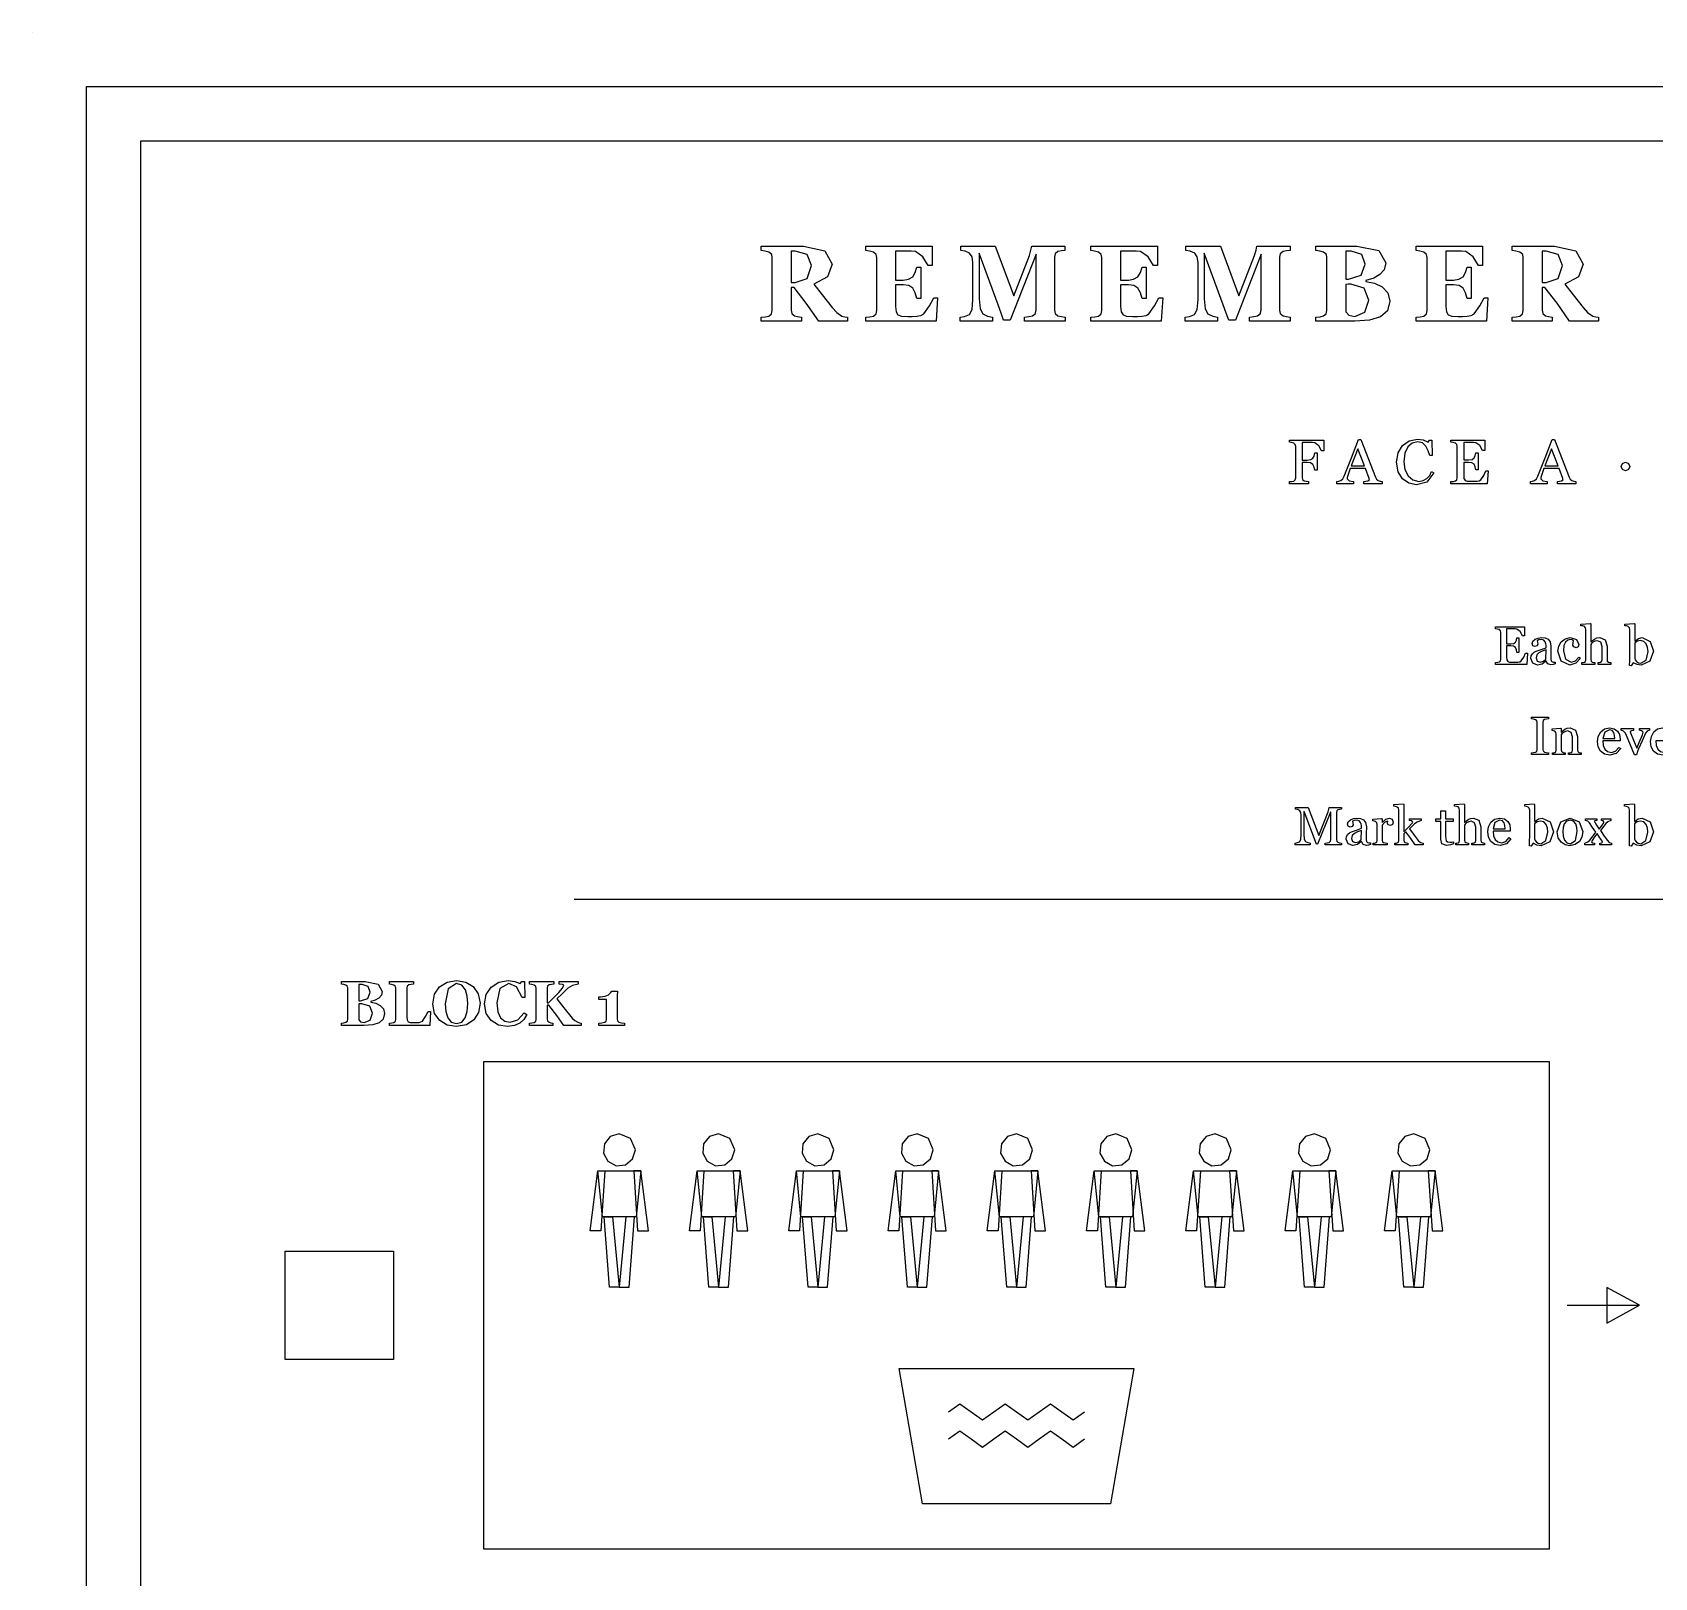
# Model space of a CAD drawing. Extents: x 0 to 118, y 2 to 170.
# Drawn here: x 0 to 44.92, y 127.21 to 170 of the extents above; entities that cross this region are included whole.
import ezdxf

# ---------------------------------------------------------------- set-up
doc = ezdxf.new("R2010")
doc.units = 0

msp = doc.modelspace()

# ---------------------------------------------------------------- linework, layer by layer
at = {"layer": 'Layer 1', "color": 7}
for points in [[(0, 170), (0, 170), (0, 170), (0, 170), (0, 170)], [(1.5, 168.5), (118.5, 168.5), (118.5, 1.5), (1.5, 1.5), (1.5, 168.5)], [(3, 167), (117, 167), (117, 3), (3, 3), (3, 167)], [(22.570557, 162), (21.773682, 162), (21.429443, 162.503906), (21.0896, 162.9375), (21.009033, 162.9375), (21.009033, 162.306152), (21.028076, 162.216797), (21.104248, 162.155273), (21.190673, 162.130371), (21.293213, 162.114259), (21.293213, 162), (20.184326, 162), (20.184326, 162.114258), (20.295654, 162.125975), (20.395263, 162.146483), (20.46997, 162.205076), (20.489013, 162.297361), (20.489013, 163.76367), (20.4729, 163.851561), (20.395264, 163.913084), (20.283935, 163.945311), (20.184326, 163.964353), (20.184326, 164.078611), (21.350342, 164.078611), (21.943603, 163.955564), (22.147217, 163.586423), (22.02124, 163.234861), (21.640381, 163.028318), (21.871826, 162.72949), (22.148682, 162.382322), (22.271728, 162.241697), (22.410889, 162.140623), (22.495849, 162.123045), (22.570557, 162.114255), (22.570557, 162)], [(24.91919, 163.54834), (24.807861, 163.54834), (24.661377, 163.788575), (24.454834, 163.93213), (24.331787, 163.943847), (24.202881, 163.946777), (23.901123, 163.946777), (23.901123, 163.144043), (24.11499, 163.144043), (24.261475, 163.163085), (24.381592, 163.236327), (24.448975, 163.35498), (24.494385, 163.502929), (24.605713, 163.502929), (24.605713, 162.635741), (24.494385, 162.635741), (24.448975, 162.78955), (24.381592, 162.918456), (24.267334, 162.990234), (24.11499, 163.010741), (23.901123, 163.010741), (23.901123, 162.41162), (23.914308, 162.262206), (23.967042, 162.17871), (24.066652, 162.142089), (24.240968, 162.133299), (24.364015, 162.134774), (24.489992, 162.143564), (24.604249, 162.165536), (24.684816, 162.208017), (24.843019, 162.426278), (24.958742, 162.64747), (25.065675, 162.64747), (25.026122, 162), (23.076416, 162), (23.076416, 162.114258), (23.187744, 162.125975), (23.287353, 162.146483), (23.36206, 162.205076), (23.381103, 162.297361), (23.381103, 163.76367), (23.364991, 163.850096), (23.287354, 163.913084), (23.18042, 163.945311), (23.076416, 163.964353), (23.076416, 164.078611), (24.91919, 164.078611), (24.91919, 163.54834)], [(28.596435, 162), (27.46997, 162), (27.46997, 162.114258), (27.591552, 162.128905), (27.691162, 162.150878), (27.7688, 162.210936), (27.792225, 162.307616), (27.792225, 163.86035), (27.07738, 162.03369), (26.89281, 162.03369), (26.826892, 162.225585), (26.743395, 162.455565), (26.217517, 163.883788), (26.217517, 162.619628), (26.240942, 162.342772), (26.320042, 162.205077), (26.450415, 162.146483), (26.583715, 162.114257), (26.583715, 162), (25.69016, 162), (25.69016, 162.114258), (25.808812, 162.1333), (25.945042, 162.1875), (26.024145, 162.325195), (26.044645, 162.603515), (26.044645, 163.6333), (26.02122, 163.788574), (25.950907, 163.888183), (25.83079, 163.946777), (25.70628, 163.964354), (25.70628, 164.078612), (26.662822, 164.078612), (27.175517, 162.706053), (27.607645, 163.820799), (27.650127, 163.967284), (27.672102, 164.078612), (28.593487, 164.078612), (28.593487, 163.964354), (28.495345, 163.952637), (28.3972, 163.929199), (28.321027, 163.869141), (28.303452, 163.77832), (28.303452, 162.306152), (28.321027, 162.216797), (28.3972, 162.155273), (28.492415, 162.130371), (28.596417, 162.114259), (28.596435, 162)], [(31.153075, 163.54834), (31.041747, 163.54834), (30.895263, 163.788574), (30.68872, 163.932129), (30.565675, 163.943847), (30.436767, 163.946776), (30.13501, 163.946776), (30.13501, 163.144042), (30.348877, 163.144042), (30.495362, 163.163085), (30.615477, 163.236327), (30.682862, 163.354979), (30.728272, 163.502928), (30.8396, 163.502928), (30.8396, 162.635741), (30.728272, 162.635741), (30.682862, 162.789549), (30.615477, 162.918456), (30.50122, 162.990233), (30.348877, 163.010741), (30.13501, 163.010741), (30.13501, 162.41162), (30.148185, 162.262205), (30.20092, 162.178709), (30.30053, 162.142088), (30.474845, 162.133298), (30.597892, 162.134773), (30.72387, 162.143563), (30.838127, 162.165536), (30.918692, 162.208016), (31.076897, 162.426278), (31.19262, 162.647469), (31.299552, 162.647469), (31.26001, 162), (29.310303, 162), (29.310303, 162.114258), (29.42163, 162.125975), (29.52124, 162.146483), (29.595948, 162.205076), (29.614998, 162.297361), (29.614998, 163.76367), (29.598897, 163.850096), (29.52126, 163.913084), (29.414327, 163.945311), (29.310322, 163.964353), (29.310322, 164.078611), (31.153095, 164.078611), (31.153075, 163.54834)], [(34.830323, 162), (33.703857, 162), (33.703857, 162.114258), (33.82544, 162.128905), (33.92505, 162.150878), (34.002685, 162.210936), (34.02611, 162.307616), (34.02611, 163.86035), (33.311267, 162.03369), (33.126697, 162.03369), (33.060778, 162.225585), (32.977283, 162.455565), (32.451403, 163.883788), (32.451403, 162.619628), (32.474828, 162.342772), (32.55393, 162.205077), (32.6843, 162.146483), (32.817602, 162.114257), (32.817602, 162), (31.924048, 162), (31.924048, 162.114258), (32.0427, 162.1333), (32.17893, 162.1875), (32.258032, 162.325195), (32.278532, 162.603515), (32.278532, 163.6333), (32.255107, 163.788574), (32.184795, 163.888183), (32.064677, 163.946777), (31.940165, 163.964354), (31.940165, 164.078612), (32.896707, 164.078612), (33.409405, 162.706053), (33.841532, 163.820799), (33.884012, 163.967284), (33.905987, 164.078612), (34.827375, 164.078612), (34.827375, 163.964354), (34.72923, 163.952637), (34.631085, 163.929199), (34.554915, 163.869141), (34.53734, 163.77832), (34.53734, 162.306152), (34.554915, 162.216797), (34.631085, 162.155273), (34.7263, 162.130371), (34.830305, 162.114259), (34.830323, 162)], [(37.379638, 162.953613), (37.531982, 162.791016), (37.590575, 162.5625), (37.523193, 162.294433), (37.332763, 162.123047), (37.028075, 162.027832), (36.62378, 162), (35.54419, 162), (35.54419, 162.114258), (35.658447, 162.12744), (35.755127, 162.147948), (35.82837, 162.205077), (35.84887, 162.298827), (35.84887, 163.76367), (35.832745, 163.851561), (35.75511, 163.913084), (35.64964, 163.943846), (35.544172, 163.964354), (35.544172, 164.078611), (36.673567, 164.078611), (37.2888, 163.961424), (37.477765, 163.615721), (37.435285, 163.429686), (37.313702, 163.29199), (37.142317, 163.19824), (36.92845, 163.132322), (36.92845, 163.10449), (37.165755, 163.053221), (37.37962, 162.953611), (37.379638, 162.953613)], [(40.158935, 163.54834), (40.047607, 163.54834), (39.901122, 163.788574), (39.69458, 163.932129), (39.571533, 163.943847), (39.442628, 163.946776), (39.14087, 163.946776), (39.14087, 163.144042), (39.354737, 163.144042), (39.50122, 163.163085), (39.621337, 163.236327), (39.68872, 163.354979), (39.73413, 163.502928), (39.84546, 163.502928), (39.84546, 162.635741), (39.73413, 162.635741), (39.68872, 162.789549), (39.621337, 162.918456), (39.50708, 162.990233), (39.354737, 163.010741), (39.14087, 163.010741), (39.14087, 162.41162), (39.154045, 162.262205), (39.20678, 162.178709), (39.30639, 162.142088), (39.480705, 162.133298), (39.603752, 162.134773), (39.72973, 162.143563), (39.843987, 162.165536), (39.924552, 162.208016), (40.082755, 162.426278), (40.19848, 162.647469), (40.305412, 162.647469), (40.26587, 162), (38.316162, 162), (38.316162, 162.114258), (38.42749, 162.125975), (38.5271, 162.146483), (38.601807, 162.205076), (38.620857, 162.297361), (38.620857, 163.76367), (38.604757, 163.850096), (38.52712, 163.913084), (38.420185, 163.945311), (38.316182, 163.964353), (38.316182, 164.078611), (40.158955, 164.078611), (40.158935, 163.54834)], [(43.365967, 162), (42.569092, 162), (42.224852, 162.503906), (41.88501, 162.9375), (41.804442, 162.9375), (41.804442, 162.306152), (41.823492, 162.216797), (41.899662, 162.155273), (41.98609, 162.130371), (42.088627, 162.114259), (42.088627, 162), (40.979742, 162), (40.979742, 162.114258), (41.09107, 162.125975), (41.19068, 162.146483), (41.265385, 162.205076), (41.284435, 162.297361), (41.284435, 163.76367), (41.26831, 163.851561), (41.190675, 163.913084), (41.079345, 163.945311), (40.979737, 163.964353), (40.979737, 164.078611), (42.145752, 164.078611), (42.739012, 163.955564), (42.942627, 163.586423), (42.81665, 163.234861), (42.43579, 163.028318), (42.667237, 162.72949), (42.944092, 162.382322), (43.067137, 162.241697), (43.2063, 162.140623), (43.29126, 162.123045), (43.365967, 162.114255), (43.365967, 162)], [(21.572998, 163.54541), (21.455811, 163.848633), (21.124756, 163.945312), (21.009033, 163.945312), (21.009033, 163.075195), (21.120361, 163.075195), (21.454346, 163.187988), (21.572998, 163.54541), (21.572998, 163.54541)], [(36.90796, 163.579102), (36.809815, 163.848633), (36.51831, 163.945312), (36.445068, 163.942383), (36.368898, 163.939452), (36.368898, 163.168945), (36.445068, 163.168945), (36.795165, 163.278808), (36.90796, 163.579101), (36.90796, 163.579102)], [(42.368407, 163.54541), (42.25122, 163.848633), (41.920165, 163.945312), (41.804443, 163.945312), (41.804443, 163.075195), (41.915773, 163.075195), (42.249755, 163.187988), (42.368408, 163.54541), (42.368407, 163.54541)], [(37.010497, 162.581543), (36.881592, 162.914062), (36.510987, 163.029785), (36.43628, 163.026855), (36.368897, 163.023925), (36.368897, 162.263671), (36.450927, 162.171386), (36.61792, 162.134765), (36.900635, 162.251953), (37.010497, 162.581543), (37.010497, 162.581543)], [(35.760193, 158.40918), (35.696105, 158.40918), (35.62091, 158.553589), (35.51239, 158.638183), (35.449158, 158.643311), (35.367128, 158.645011), (35.163758, 158.645011), (35.163758, 158.15795), (35.30304, 158.15795), (35.401305, 158.170768), (35.46112, 158.211784), (35.491883, 158.269889), (35.510683, 158.355338), (35.575625, 158.355338), (35.575625, 157.879386), (35.510683, 157.879386), (35.492733, 157.964835), (35.461115, 158.034049), (35.396175, 158.076774), (35.303035, 158.088737), (35.163753, 158.088737), (35.163753, 157.67089), (35.174853, 157.620475), (35.21416, 157.584586), (35.269703, 157.570059), (35.334643, 157.560659), (35.334643, 157.5), (34.80913, 157.5), (34.80913, 157.560669), (34.87749, 157.565797), (34.933033, 157.576049), (34.969775, 157.60852), (34.981725, 157.661498), (34.981725, 158.536498), (34.972325, 158.586059), (34.93302, 158.621948), (34.870643, 158.6416), (34.809118, 158.651855), (34.809118, 158.712524), (35.760168, 158.712524), (35.760193, 158.40918)], [(37.373353, 157.5), (36.868348, 157.5), (36.868348, 157.560669), (36.978578, 157.577759), (37.02301, 157.609375), (37.02126, 157.628175), (37.016135, 157.647828), (36.915305, 157.919556), (36.490623, 157.919556), (36.451315, 157.815308), (36.424825, 157.733277), (36.40945, 157.673462), (36.405175, 157.635865), (36.459007, 157.582886), (36.580345, 157.560669), (36.580345, 157.5), (36.124048, 157.5), (36.124048, 157.560669), (36.17959, 157.570069), (36.234278, 157.592287), (36.287255, 157.640138), (36.323998, 157.710206), (36.525658, 158.222902), (36.722192, 158.729615), (36.79055, 158.729615), (37.194725, 157.683717), (37.223777, 157.629884), (37.269067, 157.589723), (37.320335, 157.569216), (37.373315, 157.560671), (37.373353, 157.5)], [(38.32599, 157.471802), (38.117492, 157.514526), (37.941467, 157.637573), (37.82013, 157.833252), (37.774842, 158.094727), (37.819275, 158.35791), (37.942322, 158.562134), (38.126037, 158.692871), (38.352477, 158.739014), (38.514832, 158.716796), (38.65326, 158.654418), (38.688292, 158.712524), (38.756652, 158.712524), (38.764352, 158.28015), (38.694285, 158.28015), (38.65327, 158.416869), (38.589182, 158.54248), (38.49177, 158.633056), (38.362742, 158.666381), (38.20808, 158.629638), (38.085032, 158.521118), (38.007272, 158.345092), (37.979075, 158.106689), (38.008127, 157.893066), (38.092722, 157.723022), (38.22175, 157.609374), (38.38923, 157.568359), (38.51655, 157.589721), (38.61738, 157.647827), (38.692575, 157.733276), (38.745555, 157.837524), (38.809642, 157.806762), (38.614817, 157.548706), (38.326, 157.471801), (38.32599, 157.471802)], [(40.309998, 157.857178), (40.286927, 157.5), (39.280335, 157.5), (39.280335, 157.560669), (39.348695, 157.567504), (39.404235, 157.579466), (39.441832, 157.612792), (39.452932, 157.664916), (39.452932, 158.536498), (39.443532, 158.586058), (39.404225, 158.621947), (39.341847, 158.6416), (39.280325, 158.651855), (39.280325, 158.712524), (40.218557, 158.712524), (40.218557, 158.420287), (40.15447, 158.420287), (40.08013, 158.55786), (39.972462, 158.638182), (39.90923, 158.64331), (39.82549, 158.64501), (39.634937, 158.64501), (39.634937, 158.163076), (39.771657, 158.163076), (39.86736, 158.175039), (39.921192, 158.216909), (39.95281, 158.282705), (39.97076, 158.361319), (40.034845, 158.361319), (40.034845, 157.887075), (39.97076, 157.887075), (39.95196, 157.973379), (39.921197, 158.040029), (39.86053, 158.083608), (39.771662, 158.093861), (39.634942, 158.093861), (39.634942, 157.729848), (39.642642, 157.643544), (39.67255, 157.595692), (39.733217, 157.57433), (39.842592, 157.570057), (39.916932, 157.570057), (39.994692, 157.573475), (40.061342, 157.585437), (40.110902, 157.610217), (40.192935, 157.734118), (40.248477, 157.857166), (40.309998, 157.857178)], [(42.73651, 157.5), (42.231507, 157.5), (42.231507, 157.560669), (42.341735, 157.577759), (42.38617, 157.609375), (42.38442, 157.628175), (42.379295, 157.647828), (42.278465, 157.919556), (41.853782, 157.919556), (41.814477, 157.815308), (41.787987, 157.733277), (41.772612, 157.673462), (41.768337, 157.635865), (41.82217, 157.582886), (41.943507, 157.560669), (41.943507, 157.5), (41.487207, 157.5), (41.487207, 157.560669), (41.54275, 157.570069), (41.597437, 157.592287), (41.650417, 157.640138), (41.68716, 157.710206), (41.88882, 158.222902), (42.085352, 158.729615), (42.153712, 158.729615), (42.557887, 157.683717), (42.58694, 157.629884), (42.632227, 157.589723), (42.683498, 157.569216), (42.736475, 157.560671), (42.73651, 157.5)], [(36.884583, 157.995606), (36.700868, 158.465576), (36.52057, 157.995606), (36.884583, 157.995606)], [(42.247743, 157.995606), (42.064025, 158.465576), (41.883727, 157.995606), (42.247743, 157.995606)], [(44.231628, 157.977661), (44.196595, 157.895629), (44.114563, 157.862304), (44.031678, 157.895629), (43.997498, 157.977661), (44.031678, 158.059692), (44.114563, 158.094726), (44.196595, 158.059692), (44.231628, 157.977661), (44.231628, 157.977661)], [(43.70874, 152.5), (43.354247, 152.5), (43.354247, 152.54834), (43.391602, 152.55127), (43.425292, 152.55713), (43.455322, 152.579835), (43.465572, 152.623048), (43.465572, 152.994385), (43.428952, 153.113038), (43.341062, 153.154786), (43.270017, 153.142336), (43.212155, 153.113039), (43.17407, 153.076418), (43.15357, 153.045656), (43.15357, 152.630373), (43.163095, 152.589358), (43.193857, 152.564455), (43.226817, 152.553468), (43.264902, 152.54834), (43.264902, 152.5), (42.91041, 152.5), (42.91041, 152.54834), (42.945567, 152.55127), (42.976327, 152.55713), (43.00709, 152.579835), (43.01734, 152.623048), (43.01734, 153.463868), (43.005615, 153.513673), (42.976318, 153.551026), (42.929443, 153.564209), (42.875977, 153.570069), (42.875977, 153.616944), (43.14331, 153.633789), (43.15356, 153.622804), (43.15356, 153.118898), (43.156485, 153.118898), (43.20043, 153.161378), (43.252432, 153.200929), (43.317617, 153.230225), (43.402577, 153.241943), (43.55126, 153.18042), (43.603262, 153.004638), (43.603262, 152.628906), (43.612037, 152.587158), (43.6428, 152.562988), (43.67283, 152.552733), (43.708718, 152.548338), (43.70874, 152.5)], [(44.892335, 152.861817), (44.789795, 152.588623), (44.551758, 152.478027), (44.43457, 152.496337), (44.326905, 152.54541), (44.272705, 152.461181), (44.227295, 152.471433), (44.23242, 152.601805), (44.23392, 152.749021), (44.23392, 153.463865), (44.222195, 153.51367), (44.19363, 153.549558), (44.146755, 153.563473), (44.094755, 153.570066), (44.094755, 153.616941), (44.35989, 153.633786), (44.37014, 153.622801), (44.37014, 153.146727), (44.375265, 153.145252), (44.47414, 153.217761), (44.580343, 153.241931), (44.802998, 153.136463), (44.892355, 152.861805), (44.892335, 152.861817)], [(41.400148, 152.806152), (41.38037, 152.5), (40.517578, 152.5), (40.517578, 152.552002), (40.576172, 152.557862), (40.62378, 152.568117), (40.656005, 152.596681), (40.66553, 152.641359), (40.66553, 153.38843), (40.65748, 153.43091), (40.62379, 153.461672), (40.570322, 153.478517), (40.517587, 153.487307), (40.517587, 153.539309), (41.321787, 153.539309), (41.321787, 153.28882), (41.266855, 153.28882), (41.203135, 153.40674), (41.11085, 153.475588), (41.05665, 153.479983), (40.984872, 153.481458), (40.821542, 153.481458), (40.821542, 153.068372), (40.93873, 153.068372), (41.020762, 153.078627), (41.066905, 153.114516), (41.094005, 153.170913), (41.10938, 153.238295), (41.164312, 153.238295), (41.164312, 152.831801), (41.10938, 152.831801), (41.09328, 152.905776), (41.066912, 152.962905), (41.01491, 153.000258), (40.938737, 153.009048), (40.82155, 153.009048), (40.82155, 152.697037), (40.82815, 152.623062), (40.853785, 152.582046), (40.905787, 152.563736), (40.999537, 152.560074), (41.063257, 152.560074), (41.129907, 152.563004), (41.187037, 152.573259), (41.229517, 152.594499), (41.29983, 152.7007), (41.347437, 152.806169), (41.400148, 152.806152)], [(42.171388, 152.513183), (42.110595, 152.493408), (42.052003, 152.485351), (41.96045, 152.511718), (41.917237, 152.590088), (41.912838, 152.590088), (41.810298, 152.509521), (41.679195, 152.481689), (41.54516, 152.531494), (41.49316, 152.661865), (41.504885, 152.736572), (41.540043, 152.795898), (41.588383, 152.834716), (41.644778, 152.862548), (41.778078, 152.908691), (41.91431, 152.961425), (41.91431, 153.033935), (41.90991, 153.070556), (41.89306, 153.121826), (41.85131, 153.168701), (41.775873, 153.189208), (41.712883, 153.177491), (41.6726, 153.154053), (41.6792, 153.11084), (41.686525, 153.058106), (41.6631, 153.011231), (41.59938, 152.989991), (41.54518, 153.015626), (41.52833, 153.074219), (41.551755, 153.138673), (41.61401, 153.193604), (41.693845, 153.228028), (41.785398, 153.242675), (41.892333, 153.233885), (41.975828, 153.197997), (42.032225, 153.124022), (42.052, 153.004638), (42.04975, 152.818602), (42.0475, 152.642088), (42.057025, 152.596678), (42.087785, 152.568114), (42.12221, 152.560789), (42.171283, 152.560064), (42.171388, 152.513183)], [(42.577148, 152.480957), (42.331788, 152.584961), (42.243165, 152.864014), (42.26659, 153.006103), (42.33617, 153.126953), (42.444568, 153.210449), (42.586658, 153.242676), (42.75951, 153.191406), (42.82616, 153.052978), (42.808585, 152.987793), (42.750725, 152.959961), (42.683343, 152.981933), (42.659918, 153.031006), (42.668718, 153.098389), (42.678968, 153.149658), (42.639418, 153.179688), (42.583753, 153.187745), (42.51637, 153.172365), (42.454848, 153.117434), (42.4109, 153.018556), (42.39405, 152.869875), (42.45411, 152.647219), (42.613045, 152.561525), (42.731698, 152.595949), (42.821053, 152.69922), (42.867928, 152.668459), (42.740485, 152.531496), (42.577155, 152.480959), (42.577148, 152.480957)], [(41.915773, 152.899902), (41.80664, 152.864014), (41.719482, 152.820068), (41.66162, 152.760742), (41.64037, 152.680176), (41.671865, 152.59082), (41.753165, 152.562256), (41.844717, 152.587158), (41.911367, 152.647217), (41.915773, 152.899902)], [(44.739257, 152.856689), (44.727532, 152.967285), (44.69091, 153.065429), (44.625725, 153.134277), (44.529045, 153.160644), (44.438957, 153.140137), (44.37011, 153.085937), (44.37011, 152.665527), (44.38696, 152.624512), (44.422117, 152.579834), (44.471922, 152.546142), (44.540037, 152.533692), (44.684322, 152.620118), (44.739255, 152.85669), (44.739257, 152.856689)], [(41.980958, 150), (41.51294, 150), (41.51294, 150.052002), (41.570068, 150.056397), (41.622802, 150.065187), (41.65796, 150.090822), (41.668935, 150.136965), (41.668935, 150.889893), (41.660885, 150.932373), (41.6228, 150.96167), (41.567135, 150.977782), (41.512937, 150.987305), (41.512937, 151.039307), (41.980955, 151.039307), (41.980955, 150.987305), (41.926755, 150.981445), (41.871823, 150.969728), (41.83447, 150.941163), (41.824945, 150.897218), (41.824945, 150.14502), (41.835195, 150.101808), (41.871815, 150.072511), (41.92162, 150.059328), (41.980948, 150.052003), (41.980958, 150)], [(42.889893, 150), (42.536133, 150), (42.536133, 150.04834), (42.572755, 150.05127), (42.606445, 150.05713), (42.636475, 150.079835), (42.646725, 150.123048), (42.646725, 150.494385), (42.610105, 150.613038), (42.522215, 150.654786), (42.45117, 150.642336), (42.39404, 150.613039), (42.355223, 150.576418), (42.334723, 150.545656), (42.334723, 150.130373), (42.344973, 150.089358), (42.375735, 150.064455), (42.408695, 150.053468), (42.446048, 150.04834), (42.446048, 150), (42.092288, 150), (42.092288, 150.04834), (42.126713, 150.05127), (42.158205, 150.05713), (42.188235, 150.079835), (42.198485, 150.123048), (42.198485, 150.569093), (42.18751, 150.614503), (42.158213, 150.648926), (42.125255, 150.661379), (42.084238, 150.667239), (42.084238, 150.714846), (42.324472, 150.730959), (42.334722, 150.720704), (42.334722, 150.618897), (42.338397, 150.618897), (42.382343, 150.660645), (42.432147, 150.700928), (42.4966, 150.730225), (42.580827, 150.741943), (42.734637, 150.676757), (42.785173, 150.504638), (42.785173, 150.128906), (42.793973, 150.087158), (42.824003, 150.062988), (42.854033, 150.052733), (42.88992, 150.048338), (42.889893, 150)], [(43.981932, 150.169922), (43.860352, 150.032227), (43.685302, 149.980957), (43.532227, 150.011719), (43.42456, 150.095215), (43.36084, 150.218262), (43.34034, 150.366943), (43.362315, 150.504639), (43.428232, 150.626953), (43.531505, 150.710449), (43.670665, 150.742676), (43.806162, 150.717773), (43.897715, 150.649658), (43.94752, 150.552978), (43.96437, 150.432129), (43.96437, 150.383789), (43.4861, 150.383789), (43.499275, 150.254883), (43.542487, 150.153076), (43.617195, 150.085693), (43.727057, 150.061523), (43.83912, 150.091552), (43.930672, 150.201415), (43.981932, 150.169922)], [(43.820068, 150.445312), (43.812742, 150.533203), (43.790768, 150.611572), (43.744625, 150.666504), (43.669185, 150.687744), (43.54101, 150.623291), (43.48608, 150.445312), (43.820068, 150.445312)], [(44.778807, 150.67749), (44.71582, 150.65332), (44.665283, 150.590332), (44.575928, 150.385254), (44.47998, 150.161865), (44.448488, 150.082031), (44.418458, 149.993408), (44.361328, 149.993408), (44.233155, 150.306885), (44.111573, 150.597656), (44.063965, 150.649658), (43.99878, 150.673828), (43.99878, 150.722168), (44.332763, 150.722168), (44.332763, 150.670898), (44.277833, 150.661376), (44.244872, 150.638671), (44.248522, 150.626954), (44.255848, 150.606446), (44.340808, 150.397706), (44.430163, 150.181642), (44.49608, 150.33838), (44.582507, 150.547852), (44.596432, 150.584474), (44.603032, 150.61963), (44.590582, 150.641602), (44.56202, 150.65918), (44.52906, 150.670165), (44.502692, 150.675292), (44.502692, 150.722167), (44.778815, 150.722167), (44.778807, 150.67749)], [(45.451905, 150.169922), (45.330322, 150.032227), (45.155272, 149.980957), (45.002197, 150.011719), (44.89453, 150.095215), (44.83081, 150.218262), (44.81031, 150.366943), (44.832285, 150.504639), (44.898202, 150.626953), (45.001475, 150.710449), (45.140635, 150.742676), (45.276132, 150.717773), (45.367685, 150.649658), (45.41749, 150.552978), (45.43434, 150.432129), (45.43434, 150.383789), (44.95607, 150.383789), (44.969245, 150.254883), (45.012457, 150.153076), (45.087165, 150.085693), (45.19703, 150.061523), (45.30909, 150.091552), (45.400642, 150.201415), (45.451905, 150.169922)], [(36.253417, 147.5), (35.79419, 147.5), (35.79419, 147.552002), (35.85791, 147.55713), (35.91211, 147.56958), (35.945068, 147.601074), (35.956043, 147.646484), (35.956043, 148.402343), (35.945068, 148.402343), (35.590575, 147.516845), (35.553955, 147.516845), (35.216308, 148.420654), (35.206783, 148.420654), (35.206783, 147.800293), (35.217758, 147.66333), (35.252915, 147.595947), (35.319565, 147.56665), (35.385483, 147.552003), (35.385483, 147.5), (34.965805, 147.5), (34.965805, 147.552002), (35.034653, 147.562987), (35.09105, 147.587157), (35.126205, 147.650145), (35.13573, 147.792235), (35.13573, 148.323973), (35.124755, 148.399413), (35.093263, 148.44702), (35.037598, 148.476317), (34.972413, 148.487304), (34.972413, 148.539307), (35.326905, 148.539307), (35.624268, 147.76001), (35.878418, 148.411865), (35.901843, 148.486572), (35.912818, 148.539307), (36.251928, 148.539307), (36.251928, 148.487304), (36.199193, 148.480712), (36.15305, 148.469725), (36.11936, 148.440428), (36.11056, 148.39575), (36.11056, 147.646483), (36.11936, 147.60327), (36.15305, 147.572508), (36.199925, 147.558593), (36.253393, 147.552), (36.253417, 147.5)], [(37.05835, 147.513182), (36.997557, 147.493407), (36.938965, 147.48535), (36.847412, 147.511717), (36.8042, 147.590087), (36.7998, 147.590087), (36.69726, 147.50952), (36.566158, 147.481688), (36.432125, 147.531493), (36.380122, 147.661864), (36.391847, 147.736571), (36.427005, 147.795897), (36.475345, 147.834715), (36.53174, 147.862547), (36.665042, 147.90869), (36.801272, 147.961424), (36.801272, 148.033934), (36.796872, 148.070555), (36.780023, 148.121825), (36.738273, 148.1687), (36.662835, 148.189207), (36.599845, 148.17749), (36.559562, 148.154052), (36.566162, 148.110839), (36.573487, 148.058105), (36.550062, 148.01123), (36.48634, 147.98999), (36.432142, 148.015625), (36.415292, 148.074219), (36.438718, 148.138672), (36.500975, 148.193603), (36.580808, 148.228027), (36.67236, 148.242674), (36.779295, 148.233884), (36.86279, 148.197996), (36.919188, 148.124021), (36.938963, 148.004637), (36.936713, 147.818601), (36.934463, 147.642088), (36.943988, 147.596677), (36.974748, 147.568113), (37.009173, 147.560788), (37.058245, 147.560063), (37.05835, 147.513182)], [(37.683105, 148.12915), (37.664805, 148.062499), (37.608407, 148.033934), (37.54542, 148.055174), (37.52417, 148.102049), (37.52642, 148.131347), (37.531545, 148.157713), (37.450977, 148.129882), (37.372607, 148.05078), (37.372607, 147.63037), (37.382132, 147.588622), (37.413627, 147.564452), (37.460502, 147.553464), (37.51104, 147.548337), (37.51104, 147.5), (37.13018, 147.5), (37.13018, 147.54834), (37.164602, 147.55127), (37.196097, 147.55713), (37.226127, 147.579835), (37.236377, 147.623048), (37.236377, 148.069093), (37.225402, 148.11377), (37.196105, 148.148926), (37.163145, 148.161379), (37.12213, 148.167239), (37.12213, 148.214846), (37.362365, 148.230959), (37.372615, 148.220704), (37.372615, 148.118897), (37.37629, 148.118897), (37.477365, 148.208985), (37.579172, 148.239747), (37.653877, 148.209718), (37.683175, 148.129151), (37.683105, 148.12915)], [(38.51001, 147.5), (38.291747, 147.5), (38.169432, 147.677246), (38.033935, 147.861084), (37.973878, 147.804688), (37.973878, 147.633301), (37.983402, 147.589356), (38.014165, 147.564453), (38.047857, 147.553466), (38.08521, 147.548338), (38.08521, 147.5), (37.730717, 147.5), (37.730717, 147.54834), (37.765875, 147.55127), (37.796635, 147.55713), (37.827397, 147.579835), (37.837647, 147.623048), (37.837647, 148.462403), (37.825922, 148.51294), (37.796625, 148.549561), (37.748285, 148.564941), (37.696285, 148.570069), (37.696285, 148.616944), (37.963617, 148.633789), (37.973867, 148.622804), (37.973867, 147.858888), (38.096915, 147.981202), (38.208975, 148.09839), (38.221425, 148.115235), (38.22875, 148.132812), (38.196523, 148.162109), (38.135733, 148.175292), (38.135733, 148.222167), (38.453603, 148.222167), (38.453603, 148.176757), (38.344473, 148.130614), (38.272695, 148.081542), (38.22289, 148.033934), (38.132802, 147.947508), (38.267567, 147.770263), (38.377432, 147.620848), (38.435292, 147.564452), (38.51, 147.548339), (38.51001, 147.5)], [(39.355958, 147.531494), (39.26587, 147.498535), (39.161865, 147.48462), (39.033693, 147.53003), (38.99707, 147.659669), (38.99707, 148.148927), (38.8667, 148.148927), (38.8667, 148.219239), (39, 148.219239), (39, 148.444093), (39.1333, 148.444093), (39.1333, 148.219239), (39.340575, 148.219239), (39.340575, 148.148927), (39.134765, 148.148927), (39.134765, 147.745362), (39.13769, 147.669191), (39.15379, 147.616456), (39.188947, 147.584229), (39.251935, 147.573244), (39.305402, 147.576175), (39.35594, 147.584965), (39.355958, 147.531494)], [(40.212158, 147.5), (39.857665, 147.5), (39.857665, 147.54834), (39.89502, 147.55127), (39.92871, 147.55713), (39.95874, 147.579835), (39.96899, 147.623048), (39.96899, 147.994385), (39.932368, 148.113038), (39.844478, 148.154786), (39.773433, 148.142336), (39.71557, 148.113039), (39.677485, 148.076418), (39.656985, 148.045656), (39.656985, 147.630373), (39.66651, 147.589358), (39.69727, 147.564455), (39.73023, 147.553468), (39.768315, 147.54834), (39.768315, 147.5), (39.413823, 147.5), (39.413823, 147.54834), (39.44898, 147.55127), (39.479743, 147.55713), (39.510503, 147.579835), (39.520753, 147.623048), (39.520753, 148.463868), (39.509028, 148.513673), (39.479733, 148.551026), (39.432858, 148.564209), (39.37939, 148.570069), (39.37939, 148.616944), (39.646723, 148.633789), (39.656973, 148.622804), (39.656973, 148.118898), (39.659898, 148.118898), (39.703843, 148.161378), (39.755845, 148.200929), (39.82103, 148.230225), (39.90599, 148.241943), (40.054673, 148.18042), (40.106675, 148.004638), (40.106675, 147.628906), (40.11545, 147.587158), (40.146213, 147.562988), (40.176243, 147.552733), (40.21213, 147.548338), (40.212158, 147.5)], [(40.942383, 147.669922), (40.8208, 147.532227), (40.645753, 147.480957), (40.492675, 147.511719), (40.38501, 147.595215), (40.32129, 147.718262), (40.30079, 147.866943), (40.322765, 148.004639), (40.388683, 148.126953), (40.491953, 148.210449), (40.631113, 148.242676), (40.766613, 148.217773), (40.858165, 148.149658), (40.90797, 148.052978), (40.92482, 147.932129), (40.92482, 147.883789), (40.446547, 147.883789), (40.459722, 147.754883), (40.502935, 147.653076), (40.577642, 147.585693), (40.687505, 147.561523), (40.799565, 147.591552), (40.891117, 147.701415), (40.942383, 147.669922)], [(42.12085, 147.861817), (42.01831, 147.588623), (41.780273, 147.478027), (41.663085, 147.496337), (41.55542, 147.54541), (41.50122, 147.461181), (41.45581, 147.471433), (41.460935, 147.601805), (41.462435, 147.749021), (41.462435, 148.463865), (41.45071, 148.51367), (41.422148, 148.549558), (41.375273, 148.563473), (41.32327, 148.570066), (41.32327, 148.616941), (41.588408, 148.633786), (41.598658, 148.622801), (41.598658, 148.146727), (41.603783, 148.145252), (41.70266, 148.217761), (41.80886, 148.241931), (42.031518, 148.136463), (42.120873, 147.861805), (42.12085, 147.861817)], [(42.93164, 147.868406), (42.907465, 147.71826), (42.838618, 147.593748), (42.72143, 147.50659), (42.572018, 147.478026), (42.440913, 147.50366), (42.330318, 147.579832), (42.254145, 147.699217), (42.226313, 147.858152), (42.324458, 148.135008), (42.583003, 148.242674), (42.832758, 148.140135), (42.931635, 147.868406), (42.93164, 147.868406)], [(44.888672, 147.861817), (44.786133, 147.588623), (44.548095, 147.478027), (44.430908, 147.496337), (44.323243, 147.54541), (44.269043, 147.461181), (44.223633, 147.471433), (44.228758, 147.601805), (44.230258, 147.749021), (44.230258, 148.463865), (44.218533, 148.51367), (44.18997, 148.549558), (44.143095, 148.563473), (44.091093, 148.570066), (44.091093, 148.616941), (44.356228, 148.633786), (44.366478, 148.622801), (44.366478, 148.146727), (44.371603, 148.145252), (44.47048, 148.217761), (44.57668, 148.241931), (44.799338, 148.136463), (44.888693, 147.861805), (44.888672, 147.861817)], [(36.802735, 147.899901), (36.693602, 147.864013), (36.606445, 147.820067), (36.548585, 147.760741), (36.527335, 147.680175), (36.55883, 147.590819), (36.64013, 147.562255), (36.731682, 147.587157), (36.798332, 147.647216), (36.802735, 147.899901)], [(40.780518, 147.945312), (40.773193, 148.033203), (40.751218, 148.111572), (40.705075, 148.166504), (40.629635, 148.187744), (40.501463, 148.123291), (40.44653, 147.945312), (40.780518, 147.945312)], [(41.967773, 147.856689), (41.956048, 147.967285), (41.919425, 148.065429), (41.85424, 148.134277), (41.75756, 148.160644), (41.667473, 148.140137), (41.598625, 148.085937), (41.598625, 147.665527), (41.615475, 147.624512), (41.650633, 147.579834), (41.700437, 147.546142), (41.768552, 147.533692), (41.91284, 147.620118), (41.96777, 147.85669), (41.967773, 147.856689)], [(42.78003, 147.866931), (42.769055, 147.982654), (42.736097, 148.086658), (42.674572, 148.159168), (42.581555, 148.187), (42.484875, 148.159168), (42.420422, 148.082996), (42.387462, 147.981189), (42.377937, 147.870594), (42.388912, 147.740223), (42.425535, 147.634021), (42.48779, 147.560047), (42.58154, 147.53368), (42.72656, 147.622303), (42.780028, 147.866931), (42.78003, 147.866931)], [(43.732177, 147.5), (43.401122, 147.5), (43.401122, 147.54834), (43.456787, 147.555665), (43.480213, 147.574707), (43.472887, 147.595215), (43.458237, 147.620849), (43.4077, 147.697022), (43.330062, 147.812012), (43.25975, 147.718994), (43.192367, 147.623779), (43.181392, 147.605469), (43.176267, 147.587892), (43.196767, 147.560792), (43.259755, 147.546877), (43.259755, 147.5), (42.992422, 147.5), (42.992422, 147.54541), (43.072255, 147.580567), (43.128652, 147.632568), (43.19164, 147.713135), (43.29711, 147.852295), (43.205557, 147.982666), (43.116932, 148.111572), (43.072987, 148.15625), (43.00414, 148.173828), (43.00414, 148.222167), (43.31835, 148.222167), (43.31835, 148.173828), (43.272207, 148.170897), (43.249507, 148.157715), (43.253907, 148.143068), (43.264882, 148.12549), (43.314687, 148.048586), (43.388662, 147.938723), (43.447987, 148.020754), (43.510977, 148.110109), (43.516827, 148.122559), (43.519752, 148.137939), (43.494117, 148.162109), (43.44651, 148.175292), (43.44651, 148.222167), (43.713112, 148.222167), (43.713112, 148.176757), (43.625222, 148.1416), (43.571755, 148.095458), (43.513892, 148.021483), (43.420875, 147.898436), (43.529275, 147.744628), (43.613502, 147.620848), (43.660377, 147.569579), (43.732155, 147.548339), (43.732177, 147.5)], [(44.735595, 147.856689), (44.72387, 147.967285), (44.687247, 148.065429), (44.622062, 148.134277), (44.525382, 148.160644), (44.435295, 148.140137), (44.366447, 148.085937), (44.366447, 147.665527), (44.383297, 147.624512), (44.418455, 147.579834), (44.46826, 147.546142), (44.536375, 147.533692), (44.680662, 147.620118), (44.735592, 147.85669), (44.735595, 147.856689)], [(15, 146), (105, 146)], [(12.204224, 143.577515), (12.346069, 143.379273), (12.399048, 143.11438), (12.354614, 142.862305), (12.226441, 142.656373), (12.019653, 142.516235), (11.736817, 142.466675), (11.48645, 142.510255), (11.278809, 142.636718), (11.137818, 142.834107), (11.085693, 143.093018), (11.136109, 143.362182), (11.276245, 143.569825), (11.484741, 143.699707), (11.742798, 143.74585), (11.997437, 143.701415), (12.204224, 143.577515), (12.204224, 143.577515)], [(13.154419, 142.46753), (12.904907, 142.510255), (12.702392, 142.635865), (12.569092, 142.834108), (12.520386, 143.094728), (12.569092, 143.355347), (12.707519, 143.563842), (12.91687, 143.697142), (13.178345, 143.744995), (13.36206, 143.72022), (13.502197, 143.665532), (13.555176, 143.71253), (13.629516, 143.71253), (13.637206, 143.269903), (13.562011, 143.269903), (13.408202, 143.567265), (13.189452, 143.662115), (12.945068, 143.520267), (12.861327, 143.123785), (12.889526, 142.876835), (12.964721, 142.712772), (13.081786, 142.61707), (13.231323, 142.587162), (13.444091, 142.652105), (13.61499, 142.848637), (13.688476, 142.804205), (13.604736, 142.669195), (13.496215, 142.56751), (13.346679, 142.494022), (13.154418, 142.467535), (13.154419, 142.46753)], [(9.629639, 143.056275), (9.718506, 142.961425), (9.752686, 142.828125), (9.713379, 142.671752), (9.602295, 142.571777), (9.424561, 142.516235), (9.188721, 142.5), (8.55896, 142.5), (8.55896, 142.56665), (8.62561, 142.57435), (8.682007, 142.5863), (8.724732, 142.619628), (8.736694, 142.674315), (8.736694, 143.528805), (8.727294, 143.580075), (8.682006, 143.615965), (8.620482, 143.633915), (8.558959, 143.64589), (8.558959, 143.71254), (9.217773, 143.71254), (9.576659, 143.64418), (9.686889, 143.44252), (9.662109, 143.334), (9.591186, 143.253677), (9.491211, 143.19899), (9.366455, 143.160537), (9.366455, 143.144312), (9.504882, 143.114405), (9.629638, 143.0563), (9.629639, 143.056275)], [(9.354492, 143.421143), (9.297241, 143.57837), (9.127197, 143.634765), (9.084473, 143.633015), (9.040039, 143.631265), (9.040039, 143.181803), (9.084473, 143.181803), (9.288696, 143.24589), (9.354492, 143.42106), (9.354492, 143.421143)], [(11.025025, 142.888795), (11.0011, 142.5), (9.884278, 142.5), (9.884278, 142.56665), (9.954346, 142.57435), (10.007325, 142.58545), (10.05005, 142.618775), (10.062012, 142.673462), (10.062012, 143.528807), (10.052612, 143.579223), (10.007324, 143.615968), (9.943237, 143.634768), (9.884277, 143.645868), (9.884277, 143.712517), (10.549926, 143.712517), (10.549926, 143.645868), (10.484985, 143.638168), (10.420898, 143.625342), (10.376465, 143.59031), (10.365357, 143.53733), (10.365357, 142.74009), (10.373047, 142.651222), (10.402954, 142.60337), (10.464478, 142.581995), (10.574707, 142.57772), (10.707154, 142.58542), (10.800293, 142.621308), (10.889161, 142.7435), (10.962647, 142.888765), (11.025025, 142.888795)], [(11.984619, 142.710205), (12.040161, 142.88623), (12.057251, 143.108397), (12.041871, 143.312623), (11.991456, 143.490357), (11.894044, 143.615113), (11.742799, 143.66211), (11.507814, 143.515138), (11.427492, 143.101562), (11.444581, 142.887085), (11.500124, 142.71106), (11.597536, 142.592285), (11.742799, 142.550415), (11.888063, 142.59314), (11.984621, 142.710205), (11.984619, 142.710205)], [(15.194946, 142.5), (14.714722, 142.5), (14.519043, 142.778565), (14.29602, 143.059693), (14.251587, 143.059693), (14.251587, 142.67859), (14.262694, 142.626465), (14.307128, 142.590575), (14.352416, 142.5769), (14.413085, 142.56665), (14.413085, 142.5), (13.768798, 142.5), (13.768798, 142.56665), (13.833739, 142.571775), (13.893554, 142.582025), (13.936278, 142.615353), (13.948241, 142.669185), (13.948241, 143.528802), (13.937986, 143.579217), (13.893552, 143.615962), (13.829465, 143.635612), (13.768796, 143.645862), (13.768796, 143.712513), (14.434446, 143.712513), (14.434446, 143.645862), (14.370359, 143.638162), (14.307127, 143.625338), (14.262693, 143.590305), (14.251585, 143.537325), (14.251585, 143.128877), (14.287474, 143.128877), (14.442992, 143.274997), (14.580565, 143.415132), (14.68054, 143.535618), (14.713011, 143.612522), (14.682249, 143.634748), (14.588255, 143.645848), (14.588255, 143.712497), (15.115477, 143.712497), (15.115477, 143.645848), (14.954832, 143.610812), (14.825804, 143.529635), (14.674559, 143.386935), (14.522459, 143.233127), (14.719847, 142.987887), (14.949705, 142.705905), (15.016356, 142.6384), (15.099242, 142.58713), (15.147948, 142.572605), (15.194945, 142.56663), (15.194946, 142.5)], [(16.393799, 142.5), (15.688843, 142.5), (15.688843, 142.564943), (15.770019, 142.573492), (15.846924, 142.587167), (15.887085, 142.61622), (15.90161, 142.672618), (15.90161, 143.214365), (15.685424, 143.214365), (15.685424, 143.295543), (15.73242, 143.295543), (15.860594, 143.311768), (15.95117, 143.351075), (16.010985, 143.400635), (16.048583, 143.445922), (16.198973, 143.445922), (16.193846, 143.31604), (16.191283, 143.18274), (16.191283, 142.682007), (16.204101, 142.628175), (16.242553, 142.593995), (16.316894, 142.575195), (16.393798, 142.564945), (16.393799, 142.5)], [(9.414307, 142.839233), (9.339111, 143.033202), (9.122925, 143.100707), (9.079346, 143.098957), (9.040039, 143.097207), (9.040039, 142.653725), (9.087891, 142.599893), (9.185303, 142.578518), (9.35022, 142.646877), (9.414307, 142.839137), (9.414307, 142.839233)], [(12.5, 141.5), (42, 141.5), (42, 128), (12.5, 128), (12.5, 141.5)], [(16.25, 139.5), (16.002077, 139.424793), (15.837719, 139.224522), (15.812325, 138.966691), (15.934454, 138.738204), (16.162941, 138.616075), (16.420772, 138.641469), (16.621043, 138.805827), (16.69625, 139.05375), (16.565546, 139.369296), (16.25, 139.5), (16.25, 139.5)], [(19, 139.5), (18.752077, 139.424793), (18.587719, 139.224522), (18.562325, 138.966691), (18.684454, 138.738204), (18.912941, 138.616075), (19.170772, 138.641469), (19.371043, 138.805827), (19.44625, 139.05375), (19.315546, 139.369296), (19, 139.5), (19, 139.5)], [(21.75, 139.5), (21.502077, 139.424793), (21.337719, 139.224522), (21.312325, 138.966691), (21.434454, 138.738204), (21.662941, 138.616075), (21.920772, 138.641469), (22.121043, 138.805827), (22.19625, 139.05375), (22.065546, 139.369296), (21.75, 139.5), (21.75, 139.5)], [(24.5, 139.5), (24.252077, 139.424793), (24.087719, 139.224522), (24.062325, 138.966691), (24.184454, 138.738204), (24.412941, 138.616075), (24.670772, 138.641469), (24.871043, 138.805827), (24.94625, 139.05375), (24.815546, 139.369296), (24.5, 139.5), (24.5, 139.5)], [(27.25, 139.5), (27.002077, 139.424793), (26.837719, 139.224522), (26.812325, 138.966691), (26.934454, 138.738204), (27.162941, 138.616075), (27.420772, 138.641469), (27.621043, 138.805827), (27.69625, 139.05375), (27.565546, 139.369296), (27.25, 139.5), (27.25, 139.5)], [(30, 139.5), (29.752077, 139.424793), (29.587719, 139.224522), (29.562325, 138.966691), (29.684454, 138.738204), (29.912941, 138.616075), (30.170772, 138.641469), (30.371043, 138.805827), (30.44625, 139.05375), (30.315546, 139.369296), (30, 139.5), (30, 139.5)], [(32.75, 139.5), (32.502077, 139.424793), (32.337719, 139.224522), (32.312325, 138.966691), (32.434454, 138.738204), (32.662941, 138.616075), (32.920772, 138.641469), (33.121043, 138.805827), (33.19625, 139.05375), (33.065546, 139.369296), (32.75, 139.5), (32.75, 139.5)], [(35.5, 139.5), (35.252077, 139.424793), (35.087719, 139.224522), (35.062325, 138.966691), (35.184454, 138.738204), (35.412941, 138.616075), (35.670772, 138.641469), (35.871043, 138.805827), (35.94625, 139.05375), (35.815546, 139.369296), (35.5, 139.5), (35.5, 139.5)], [(38.25, 139.5), (38.002077, 139.424793), (37.837719, 139.224522), (37.812325, 138.966691), (37.934454, 138.738204), (38.162941, 138.616075), (38.420772, 138.641469), (38.621043, 138.805827), (38.69625, 139.05375), (38.565546, 139.369296), (38.25, 139.5), (38.25, 139.5)], [(7, 136.25), (10, 136.25), (10, 133.25), (7, 133.25), (7, 136.25)], [(42.5, 134.75), (44.5, 134.75)], [(24, 133), (30.5, 133)], [(25.365, 131.8), (25.679167, 132.025), (25.993333, 131.8), (26.3075, 131.575), (26.621667, 131.8), (26.935833, 132.025), (27.25, 131.8), (27.564167, 131.575), (27.878333, 131.8), (28.1925, 132.025), (28.506667, 131.8), (28.820833, 131.575), (29.135, 131.8)], [(25.365, 131.05), (25.679167, 131.275), (25.993333, 131.05), (26.3075, 130.825), (26.621667, 131.05), (26.935833, 131.275), (27.25, 131.05), (27.564167, 130.825), (27.878333, 131.05), (28.1925, 131.275), (28.506667, 131.05), (28.820833, 130.825), (29.135, 131.05)]]:
    msp.add_lwpolyline(points, dxfattribs=at)
for points in [[(15.655, 138.473625), (15.84625, 138.473625), (15.74, 136.816125), (15.4425, 136.816125), (15.655, 138.473625)], [(15.655, 138.473625), (16.845, 138.473625), (16.7175, 137.198625), (15.7825, 137.198625), (15.655, 138.473625)], [(16.845, 138.473625), (16.65375, 138.473625), (16.76, 136.816125), (17.0575, 136.816125), (16.845, 138.473625)], [(18.405, 138.473625), (18.59625, 138.473625), (18.49, 136.816125), (18.1925, 136.816125), (18.405, 138.473625)], [(18.405, 138.473625), (19.595, 138.473625), (19.4675, 137.198625), (18.5325, 137.198625), (18.405, 138.473625)], [(19.595, 138.473625), (19.40375, 138.473625), (19.51, 136.816125), (19.8075, 136.816125), (19.595, 138.473625)], [(21.155, 138.473625), (21.34625, 138.473625), (21.24, 136.816125), (20.9425, 136.816125), (21.155, 138.473625)], [(21.155, 138.473625), (22.345, 138.473625), (22.2175, 137.198625), (21.2825, 137.198625), (21.155, 138.473625)], [(22.345, 138.473625), (22.15375, 138.473625), (22.26, 136.816125), (22.5575, 136.816125), (22.345, 138.473625)], [(23.905, 138.473625), (24.09625, 138.473625), (23.99, 136.816125), (23.6925, 136.816125), (23.905, 138.473625)], [(23.905, 138.473625), (25.095, 138.473625), (24.9675, 137.198625), (24.0325, 137.198625), (23.905, 138.473625)], [(25.095, 138.473625), (24.90375, 138.473625), (25.01, 136.816125), (25.3075, 136.816125), (25.095, 138.473625)], [(26.655, 138.473625), (26.84625, 138.473625), (26.74, 136.816125), (26.4425, 136.816125), (26.655, 138.473625)], [(26.655, 138.473625), (27.845, 138.473625), (27.7175, 137.198625), (26.7825, 137.198625), (26.655, 138.473625)], [(27.845, 138.473625), (27.65375, 138.473625), (27.76, 136.816125), (28.0575, 136.816125), (27.845, 138.473625)], [(29.405, 138.473625), (29.59625, 138.473625), (29.49, 136.816125), (29.1925, 136.816125), (29.405, 138.473625)], [(29.405, 138.473625), (30.595, 138.473625), (30.4675, 137.198625), (29.5325, 137.198625), (29.405, 138.473625)], [(30.595, 138.473625), (30.40375, 138.473625), (30.51, 136.816125), (30.8075, 136.816125), (30.595, 138.473625)], [(32.155, 138.473625), (32.34625, 138.473625), (32.24, 136.816125), (31.9425, 136.816125), (32.155, 138.473625)], [(32.155, 138.473625), (33.345, 138.473625), (33.2175, 137.198625), (32.2825, 137.198625), (32.155, 138.473625)], [(33.345, 138.473625), (33.15375, 138.473625), (33.26, 136.816125), (33.5575, 136.816125), (33.345, 138.473625)], [(34.905, 138.473625), (35.09625, 138.473625), (34.99, 136.816125), (34.6925, 136.816125), (34.905, 138.473625)], [(34.905, 138.473625), (36.095, 138.473625), (35.9675, 137.198625), (35.0325, 137.198625), (34.905, 138.473625)], [(36.095, 138.473625), (35.90375, 138.473625), (36.01, 136.816125), (36.3075, 136.816125), (36.095, 138.473625)], [(37.655, 138.473625), (37.84625, 138.473625), (37.74, 136.816125), (37.4425, 136.816125), (37.655, 138.473625)], [(37.655, 138.473625), (38.845, 138.473625), (38.7175, 137.198625), (37.7825, 137.198625), (37.655, 138.473625)], [(38.845, 138.473625), (38.65375, 138.473625), (38.76, 136.816125), (39.0575, 136.816125), (38.845, 138.473625)], [(15.82925, 137.198625), (16.063, 137.198625), (16.25, 135.25), (15.97885, 135.25), (15.82925, 137.198625)], [(16.67075, 137.198625), (16.437, 137.198625), (16.25, 135.25), (16.52115, 135.25), (16.67075, 137.198625)], [(18.57925, 137.198625), (18.813, 137.198625), (19, 135.25), (18.72885, 135.25), (18.57925, 137.198625)], [(19.42075, 137.198625), (19.187, 137.198625), (19, 135.25), (19.27115, 135.25), (19.42075, 137.198625)], [(21.32925, 137.198625), (21.563, 137.198625), (21.75, 135.25), (21.47885, 135.25), (21.32925, 137.198625)], [(22.17075, 137.198625), (21.937, 137.198625), (21.75, 135.25), (22.02115, 135.25), (22.17075, 137.198625)], [(24.07925, 137.198625), (24.313, 137.198625), (24.5, 135.25), (24.22885, 135.25), (24.07925, 137.198625)], [(24.92075, 137.198625), (24.687, 137.198625), (24.5, 135.25), (24.77115, 135.25), (24.92075, 137.198625)], [(26.82925, 137.198625), (27.063, 137.198625), (27.25, 135.25), (26.97885, 135.25), (26.82925, 137.198625)], [(27.67075, 137.198625), (27.437, 137.198625), (27.25, 135.25), (27.52115, 135.25), (27.67075, 137.198625)], [(29.57925, 137.198625), (29.813, 137.198625), (30, 135.25), (29.72885, 135.25), (29.57925, 137.198625)], [(30.42075, 137.198625), (30.187, 137.198625), (30, 135.25), (30.27115, 135.25), (30.42075, 137.198625)], [(32.32925, 137.198625), (32.563, 137.198625), (32.75, 135.25), (32.47885, 135.25), (32.32925, 137.198625)], [(33.17075, 137.198625), (32.937, 137.198625), (32.75, 135.25), (33.02115, 135.25), (33.17075, 137.198625)], [(35.07925, 137.198625), (35.313, 137.198625), (35.5, 135.25), (35.22885, 135.25), (35.07925, 137.198625)], [(35.92075, 137.198625), (35.687, 137.198625), (35.5, 135.25), (35.77115, 135.25), (35.92075, 137.198625)], [(37.82925, 137.198625), (38.063, 137.198625), (38.25, 135.25), (37.97885, 135.25), (37.82925, 137.198625)], [(38.67075, 137.198625), (38.437, 137.198625), (38.25, 135.25), (38.52115, 135.25), (38.67075, 137.198625)], [(44.5, 134.75), (43.6, 135.245), (43.6, 134.255), (44.5, 134.75)], [(24, 133), (30.5, 133), (29.85, 129.25), (24.65, 129.25), (24, 133)]]:
    msp.add_lwpolyline(points, close=True, dxfattribs=at)

doc.saveas('drawing.dxf')
